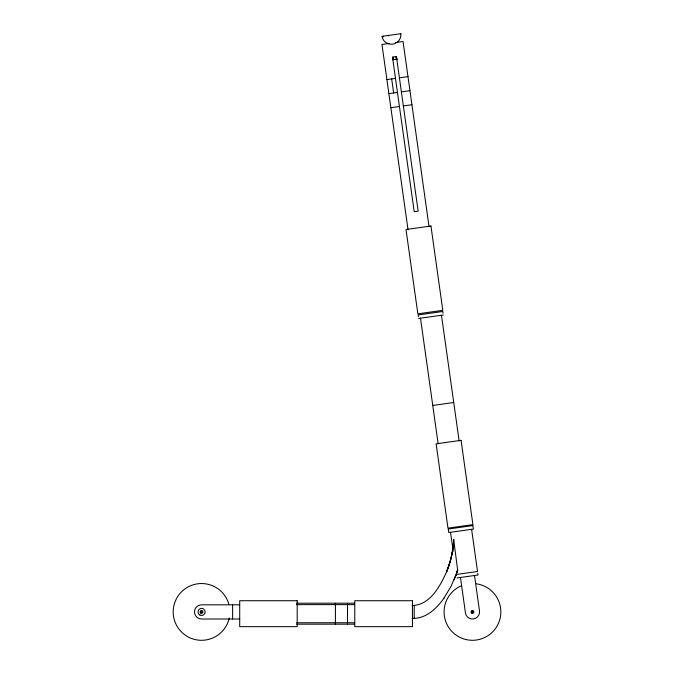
<?xml version="1.0" encoding="UTF-8"?>
<svg xmlns="http://www.w3.org/2000/svg" width="674" height="674" viewBox="0 0 674 674"><rect width="100%" height="100%" fill="white"/><g stroke="black" fill="none" stroke-linecap="round" stroke-linejoin="round"><path stroke-width="1.01" d="M457.671 570.288L453.669 539.385L453.568 541.989M453.669 539.385L453.155 546.606A96.744 96.744 0 0 1 447.924 568.199M453.551 542.216L453.434 543.817M453.417 544.036L451.934 554.163A99.979 99.979 0 0 1 446.601 571.729C440.147 586.153 430.113 605.218 412.084 605.53M457.815 569.867L457.528 570.726M457.334 571.308L457.511 570.777M457.461 570.92L457.284 571.451M457.056 572.116L457.267 571.485M457.132 571.889L456.862 572.656M457.014 572.226L451.192 586.026L443.964 598.183M455.961 575.124L456.829 572.757L456.601 571.122M447.957 568.216L446.601 571.729A99.44 99.44 0 0 0 452.296 552.318M455.784 575.588L454.108 579.733M389.387 43.414L381.964 44.459L407.997 229.48M395.722 42.521L403.044 41.493L429.018 226.523M392.95 59.742L397.635 59.076M386.901 79.591L395.478 78.386M399.412 77.83L407.981 76.625M388.881 93.644L397.449 92.439M401.384 91.883L409.961 90.678M390.853 107.697L399.429 106.492M403.364 105.936L411.932 104.731M418.68 318.457L443.273 315.002M432.7 405.47L453.779 402.504M456.45 574.45L477.529 571.493L471.606 529.334M456.947 577.963L478.026 575.006L477.782 573.245M412.084 618.302C421.14 618.968 429.498 614.065 435.741 607.923A68.546 68.546 0 0 0 443.939 598.158M296.636 603.213L354.558 603.213M296.636 604.629L354.558 604.629M239.708 604.822L201.585 604.822A7.094 7.094 0 0 0 194.483 611.916A7.094 7.094 0 0 0 201.585 619.01L239.708 619.01M296.636 622.759L354.558 622.759M296.636 624.175L354.558 624.175M443.029 313.25L442.784 311.489L418.192 314.943L418.436 316.704M441.47 315.255L459.129 440.922M474.513 575.495L479.492 610.93A7.094 7.094 0 0 1 473.451 618.943A7.094 7.094 0 0 1 465.439 612.902L460.46 577.475M395.857 56.641L396.228 59.278M393.052 57.037L393.422 59.674M388.35 35.461L388.426 35.966M391.678 78.917L393.65 92.97M420.492 318.204L438.151 443.871M450.527 532.291L453.206 551.366M414.215 605.53L414.215 618.302M347.506 603.213L347.506 624.175M335.416 603.213L335.416 624.175M232.614 604.822L232.614 619.01M383.304 36.91A8.341 8.341 0 0 1 383.144 36.194M476.4 583.81A28.384 28.384 0 0 1 497.682 624.95A28.384 28.384 0 0 1 451.816 631.395A28.384 28.384 0 0 1 460.932 585.984M229.286 617.974A28.384 28.384 0 0 1 186.15 635.75A28.384 28.384 0 0 1 184.659 589.118A28.384 28.384 0 0 1 228.848 604.106M201.214 611.882L201.914 611.984L201.223 611.824M471.758 611.857C472.996 614.385 473.611 609.616 471.758 611.857M400.87 33.7L381.914 36.362A9.579 9.579 0 0 0 392.672 44.164A9.579 9.579 0 0 0 400.87 33.7M396.422 56.565L392.487 57.113L414.215 211.695L418.15 211.139L396.422 56.565M430.947 226.017L406.009 229.522L417.855 313.84L442.801 310.335L430.947 226.017M461.067 440.324L436.12 443.829L447.974 528.138L472.921 524.633L461.067 440.324M472.87 525.568L448.277 529.031L448.774 532.544L473.367 529.082L472.87 525.568M297.192 600.728L239.708 600.728L239.708 626.66L297.192 626.66L297.192 600.728M412.446 600.728L354.777 600.728L354.777 626.66L412.446 626.66L412.446 600.728M471.758 613.146A1.415 1.415 0 0 0 473.881 611.916A1.415 1.415 0 0 0 471.758 610.686A1.415 1.415 0 0 0 471.758 613.146M456.172 575.242A11.07 0.952 -74.9 0 0 456.205 575.225M199.807 614.991A3.547 3.547 0 0 0 205.132 611.916A3.547 3.547 0 0 0 199.807 608.849A3.547 3.547 0 0 0 199.807 614.991M200.852 613.146A1.415 1.415 0 0 0 202.984 611.916A1.415 1.415 0 0 0 200.852 610.686A1.415 1.415 0 0 0 200.852 613.146"/></g></svg>
